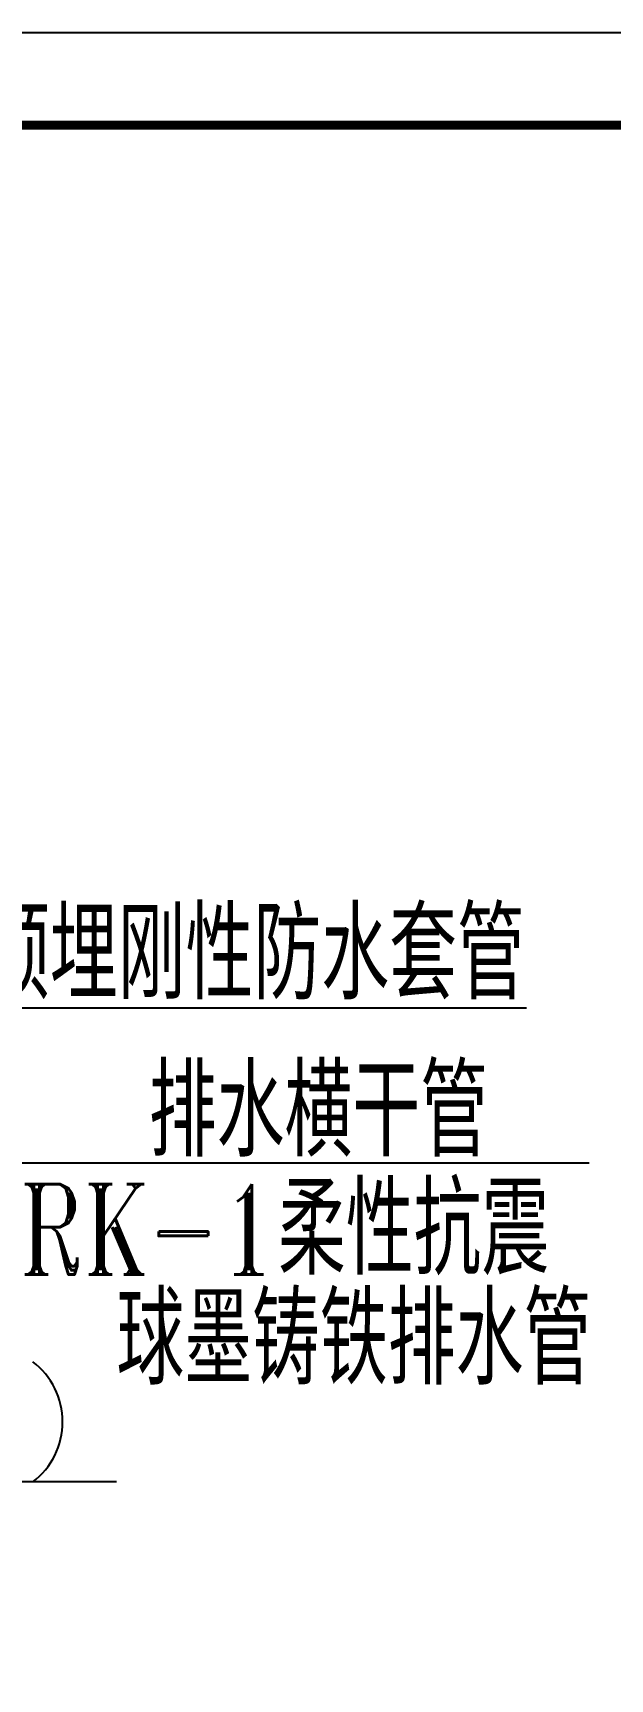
# Model space of a CAD drawing. Extents: x 1616582 to 1680868, y -138606 to -93201.
# Drawn here: x 1634382 to 1639167, y -106840 to -93201 of the extents above; entities that cross this region are included whole.
import ezdxf

# ---------------------------------------------------------------- set-up
doc = ezdxf.new("R2010")
doc.units = 0
doc.header["$LTSCALE"] = 35
doc.header["$MEASUREMENT"] = 0
doc.layers.add('图框', color=135, linetype='CONTINUOUS')
doc.layers.add('排水', color=2, linetype='CONTINUOUS')
doc.styles.add('HZ', font='romant.shx', dxfattribs={"width": 0.8, "bigfont": 'hztxt.shx'})

msp = doc.modelspace()

# ---------------------------------------------------------------- linework, layer by layer
at = {"layer": '图框', "ltscale": 6}
msp.add_lwpolyline([(1616581.8, -138606.2), (1680867.8, -138606.2), (1680867.8, -93200.8), (1616581.8, -93200.8)], close=True, dxfattribs=at)
at = {"layer": '图框', "ltscale": 6, "const_width": 76.4}
msp.add_lwpolyline([(1618492.8, -137841.8), (1680103.4, -137841.8), (1680103.4, -93965.2), (1618492.8, -93965.2)], close=True, dxfattribs=at)
at = {"layer": '排水'}
for p, q in [((1638474.2, -101281.6), (1633906.2, -101281.6)), ((1634181.2, -102562.6), (1638993, -102562.6)), ((1635073.8, -105206.9), (1624995.9, -105206.9))]:
    msp.add_line(p, q, dxfattribs=at)
msp.add_arc((1633999.9, -104709.1), 627.6, 307.50951, 52.49049, dxfattribs=at)

# ---------------------------------------------------------------- texts
at = {"layer": '排水', "style": 'HZ', "width": 0.75}
for s, p in [('预埋刚性防水套管', (1633960.3, -101208.4)), (' 排水横干管', (1634957.3, -102510.7)), ('RK-1柔性抗震 ', (1634268, -103488.9)), (' 球墨铸铁排水管', (1634688.6, -104399.5))]:
    msp.add_text(s, height=750, dxfattribs=at).set_placement(p)

doc.saveas('drawing.dxf')
